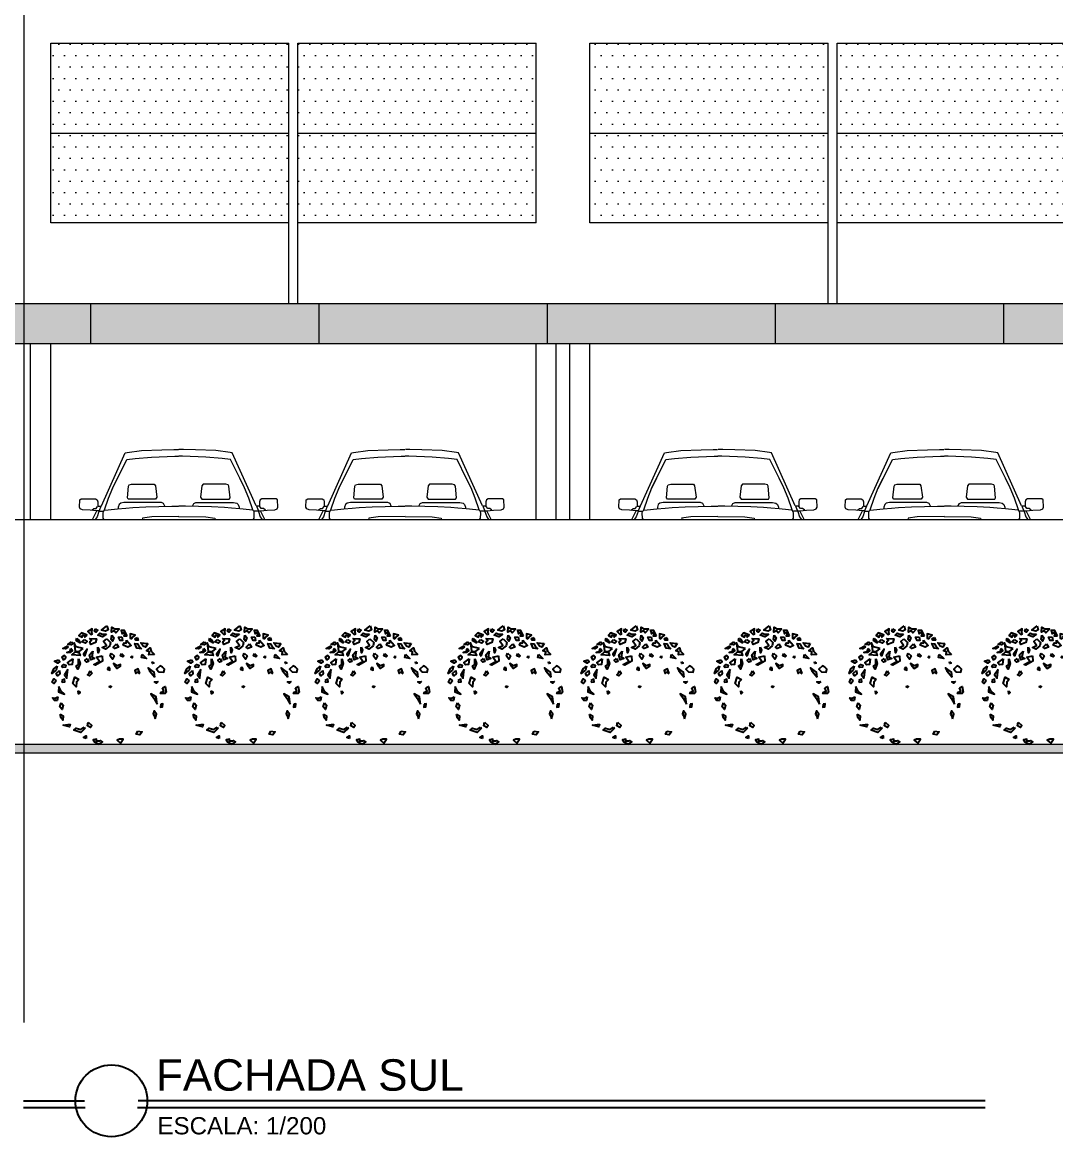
# Model space of a CAD drawing. Header units: millimetres. Extents: x 485872 to 486142, y -52344 to -52207.
# Drawn here: x 485881.75 to 485893.24, y -52343.65 to -52331.24 of the extents above; entities that cross this region are included whole.
import ezdxf

# ---------------------------------------------------------------- set-up
doc = ezdxf.new("R2010")
doc.units = ezdxf.units.MM
doc.header["$LTSCALE"] = 15
doc.linetypes.add('DASHDOTX2', pattern=[50.8, 25.4, -12.7, 0, -12.7])
doc.styles.add('ATTR', font='romans.shx', dxfattribs={"width": 0.8, "height": 0.7})
doc.styles.add('SANSSERIF', font='sas_____.pfb')

# ---------------------------------------------------------------- blocks, each defined once
blk = doc.blocks.new('A$C1FC02FEC')
at = {"color": 72}
for points in [[(0.2429, 0.6751), (0.2587, 0.71), (0.2806, 0.7089), (0.2748, 0.6879), (0.2638, 0.6959), (0.2587, 0.6832), (0.2629, 0.676)], [(0.2908, 0.7186), (0.314, 0.6943), (0.3245, 0.7078), (0.3414, 0.6997), (0.3393, 0.7294), (0.3203, 0.7186)], [(0.3695, 0.7393), (0.3625, 0.7132), (0.3772, 0.7051), (0.4025, 0.7105)], [(0.4404, 0.7186), (0.4257, 0.7105), (0.4362, 0.6997), (0.4468, 0.7051)], [(0.4594, 0.6889), (0.4636, 0.697), (0.4615, 0.7186), (0.4889, 0.7024), (0.4699, 0.6835)], [(0.1141, 0.629), (0.1276, 0.6056), (0.1438, 0.6103), (0.1578, 0.632)], [(0.1542, 0.594), (0.182, 0.5989), (0.1952, 0.6274), (0.1787, 0.6261), (0.1706, 0.6104)], [(0.1789, 0.6646), (0.1742, 0.6484), (0.1893, 0.6482), (0.193, 0.6595)], [(0.2134, 0.657), (0.2106, 0.6657), (0.1938, 0.6795), (0.2247, 0.6874), (0.2246, 0.6606)], [(0.2478, 0.6494), (0.2184, 0.6162), (0.2382, 0.6053), (0.2686, 0.6167), (0.2616, 0.6326), (0.2484, 0.6309)], [(0.2754, 0.6694), (0.2716, 0.6464), (0.2867, 0.6462), (0.2973, 0.6684)], [(0.3098, 0.6268), (0.2971, 0.6052), (0.3203, 0.5971), (0.3309, 0.6052)], [(0.3393, 0.6808), (0.3266, 0.6646), (0.3351, 0.643), (0.3435, 0.6538)], [(0.3709, 0.6565), (0.3477, 0.6349), (0.3519, 0.6133), (0.3772, 0.5917), (0.3983, 0.6025), (0.373, 0.616), (0.3899, 0.6403)], [(0.373, 0.6862), (0.3962, 0.67), (0.4257, 0.6808), (0.413, 0.6916), (0.3962, 0.6862)], [(0.4784, 0.6592), (0.4341, 0.6565), (0.4404, 0.6349), (0.4699, 0.6214), (0.4763, 0.6376), (0.4657, 0.6457)], [(0.4931, 0.6808), (0.5289, 0.6943), (0.5437, 0.6781), (0.5247, 0.6673), (0.5226, 0.6808), (0.51, 0.6754), (0.5079, 0.6673)], [(0.5121, 0.6538), (0.4931, 0.6403), (0.5037, 0.6295), (0.5268, 0.6376)], [(0.5184, 0.5971), (0.5605, 0.6079), (0.5732, 0.6322), (0.5669, 0.5808), (0.5416, 0.5781)], [(0.5563, 0.6619), (0.5458, 0.6511), (0.5374, 0.6322), (0.5605, 0.6457)], [(0.5901, 0.6376), (0.5837, 0.6268), (0.5922, 0.6187), (0.6132, 0.6214)], [(0.0731, 0.5588), (0.1067, 0.558), (0.1046, 0.575), (0.1223, 0.5812), (0.0998, 0.6007), (0.094, 0.5796)], [(0.1496, 0.5619), (0.1222, 0.5349), (0.1538, 0.5403)], [(0.2782, 0.5646), (0.2634, 0.5511), (0.2697, 0.5457), (0.2845, 0.5511)], [(0.3435, 0.5673), (0.3245, 0.5511), (0.3351, 0.5295), (0.3498, 0.5484)], [(0.4257, 0.6052), (0.4173, 0.5862), (0.4236, 0.57), (0.4257, 0.5862)], [(0.4573, 0.5808), (0.4636, 0.5457), (0.4468, 0.5349), (0.4699, 0.5268), (0.4784, 0.5565)], [(0.5079, 0.5484), (0.4931, 0.5917), (0.5163, 0.5619)], [(0.5437, 0.5727), (0.5374, 0.5538), (0.5879, 0.5565), (0.5669, 0.5754)], [(0.5943, 0.5998), (0.5837, 0.5835), (0.5985, 0.5727), (0.6196, 0.5727), (0.5985, 0.5808)], [(0.6153, 0.6133), (0.6132, 0.6052), (0.628, 0.5944), (0.6448, 0.5971)], [(0.0232, 0.4809), (0.0379, 0.489), (0.059, 0.4674), (0.0443, 0.4512), (0.0148, 0.4485), (0.0105, 0.4674)], [(0.0864, 0.5133), (0.0759, 0.5052), (0.0843, 0.5025)], [(0.2128, 0.5511), (0.2128, 0.5376), (0.2192, 0.543)], [(0.3203, 0.489), (0.3056, 0.4728), (0.2845, 0.4863), (0.2845, 0.4971), (0.3056, 0.489), (0.3287, 0.5025)], [(0.3983, 0.5511), (0.3962, 0.5187), (0.4404, 0.4917), (0.451, 0.4971), (0.4151, 0.516), (0.4341, 0.543)], [(0.4931, 0.5349), (0.4847, 0.516), (0.4973, 0.5106), (0.5079, 0.5214)], [(0.5458, 0.5322), (0.5374, 0.5025), (0.55, 0.4674), (0.5605, 0.4863), (0.5458, 0.4971)], [(0.5816, 0.5322), (0.5858, 0.4971), (0.6048, 0.4944), (0.6153, 0.5079)], [(0.6406, 0.5241), (0.628, 0.5349), (0.6259, 0.5457), (0.6343, 0.5538), (0.6512, 0.543)], [(0.6512, 0.489), (0.6385, 0.4971), (0.6259, 0.4917), (0.628, 0.4809), (0.6448, 0.4782)], [(0.6722, 0.5268), (0.6638, 0.516), (0.6765, 0.5052), (0.6975, 0.5187)], [(0.0695, 0.4187), (0.0738, 0.4485), (0.1117, 0.4755), (0.1033, 0.4566)], [(0.1644, 0.4404), (0.1749, 0.4701), (0.196, 0.4593), (0.1897, 0.4404), (0.1791, 0.4485)], [(0.3519, 0.4755), (0.3604, 0.4782), (0.3667, 0.4674), (0.3519, 0.462)], [(0.4741, 0.4566), (0.4636, 0.4404), (0.4784, 0.4269), (0.491, 0.4323), (0.4805, 0.4431)], [(0.5437, 0.4025), (0.5584, 0.3863), (0.5605, 0.3566), (0.5816, 0.3782), (0.569, 0.4187)], [(0.6132, 0.4647), (0.6343, 0.4323), (0.6196, 0.4106), (0.6174, 0.4323)], [(0.6659, 0.4593), (0.6638, 0.4377), (0.6786, 0.4269), (0.687, 0.4404)], [(0.6807, 0.4863), (0.687, 0.462), (0.7123, 0.4404), (0.7017, 0.4701)], [(0.0232, 0.3512), (0.0063, 0.3593), (0, 0.3242), (0.0063, 0.3161), (0.0358, 0.3161), (0.0316, 0.3242), (0.0148, 0.3296)], [(0.0485, 0.3917), (0.059, 0.3809), (0.0716, 0.389)], [(0.3519, 0.3647), (0.3414, 0.3593), (0.3477, 0.3539), (0.3561, 0.3566)], [(0.6512, 0.3971), (0.6491, 0.3863), (0.6322, 0.389), (0.6343, 0.4052)], [(0.6701, 0.3593), (0.6722, 0.3269), (0.6343, 0.3107), (0.6575, 0.3323)], [(0.687, 0.3944), (0.6996, 0.3782), (0.7102, 0.3863), (0.7017, 0.4079)], [(0.0548, 0.2485), (0.0611, 0.2945), (0.0948, 0.3134), (0.0759, 0.2864)], [(0.5479, 0.3323), (0.5374, 0.3215), (0.5458, 0.3134)], [(0.6765, 0.2945), (0.6807, 0.2729), (0.6975, 0.2729), (0.7081, 0.2891), (0.6933, 0.2864)], [(0.0337, 0.2485), (0.0358, 0.2296), (0.0232, 0.2323), (0.0211, 0.2512)], [(0.6554, 0.2567), (0.6427, 0.2431), (0.6491, 0.2161), (0.6638, 0.2323)], [(0.0674, 0.1567), (0.059, 0.1864), (0.0738, 0.208), (0.0801, 0.1891), (0.0738, 0.1783)], [(0.6617, 0.1864), (0.6427, 0.1756), (0.6448, 0.1486), (0.6554, 0.1648)], [(0.177, 0.081), (0.1496, 0.0756), (0.1644, 0.0567), (0.1876, 0.0621)], [(0.4868, 0.1378), (0.4636, 0.1162), (0.472, 0.1027), (0.491, 0.1135)], [(0.5121, 0.1054), (0.5079, 0.0973), (0.5332, 0.0729), (0.5753, 0.0865), (0.5605, 0.1), (0.5332, 0.0919)], [(0.5985, 0.1243), (0.6027, 0.1081), (0.6427, 0.1189)], [(0.2845, 0.0054), (0.2676, 0.0297), (0.2908, 0.0297), (0.3056, 0.0243)], [(0.4173, 0), (0.3962, 0.0135), (0.4088, 0.0216), (0.413, 0.0189), (0.4341, 0.0189), (0.4341, 0.0297), (0.4552, 0.027), (0.4468, 0.0135)], [(0.4994, 0.0351), (0.5163, 0.0405), (0.4994, 0.0513)]]:
    blk.add_lwpolyline(points, close=True, dxfattribs=at)
at = {"color": 72, "style": 'ATTR', "width": 0.8, "flags": 9}
blk.add_attdef('ESTCODE', (0.3561, 0.3566), '', height=0.00445, dxfattribs=at)
blk = doc.blocks.new('Carffs')
at = {"linetype": 'ByBlock', "lineweight": 9}
for p, q in [((296931, -78621), (297118, -78595)), ((297118, -78595), (297384, -78588)), ((297384, -78588), (297541, -78585)), ((297541, -78585), (297599, -78585)), ((297666, -78585), (297607, -78585)), ((297823, -78588), (297666, -78585)), ((298089, -78595), (297823, -78588)), ((298276, -78621), (298089, -78595)), ((296594, -79319), (296905, -78627)), ((296738, -79092), (296925, -78714)), ((296905, -78627), (296931, -78621)), ((296925, -78714), (297036, -78700)), ((297036, -78700), (297249, -78682)), ((297249, -78682), (297553, -78672)), ((297553, -78672), (297602, -78672)), ((297654, -78672), (297604, -78672)), ((297958, -78682), (297654, -78672)), ((298171, -78700), (297958, -78682)), ((298282, -78714), (298171, -78700)), ((298302, -78627), (298276, -78621)), ((298402, -78956), (298282, -78714)), ((298613, -79319), (298302, -78627)), ((296742, -79082), (296805, -78956)), ((296956, -79043), (296989, -79035)), ((296989, -79035), (297249, -79035)), ((297249, -79035), (297284, -79038)), ((297957, -79035), (297923, -79038)), ((298218, -79035), (297957, -79035)), ((298251, -79043), (298218, -79035)), ((298465, -79082), (298402, -78956)), ((296688, -79217), (296742, -79082)), ((296933, -79216), (296947, -79062)), ((296947, -79062), (296956, -79043)), ((297284, -79038), (297299, -79060)), ((297299, -79060), (297318, -79206)), ((297907, -79060), (297889, -79206)), ((297923, -79038), (297907, -79060)), ((298260, -79062), (298251, -79043)), ((298274, -79216), (298260, -79062)), ((298519, -79217), (298465, -79082)), ((296309, -79337), (296313, -79241)), ((296313, -79241), (296332, -79228)), ((296332, -79228), (296519, -79227)), ((296519, -79227), (296541, -79239)), ((296525, -79355), (296545, -79326)), ((296541, -79239), (296548, -79269)), ((296548, -79269), (296547, -79324)), ((296547, -79324), (296588, -79324)), ((296588, -79324), (296563, -79386)), ((296634, -79372), (296688, -79217)), ((296825, -79303), (296813, -79336)), ((296846, -79283), (296825, -79303)), ((296889, -79274), (296846, -79283)), ((297377, -79274), (296889, -79274)), ((296944, -79230), (296933, -79216)), ((297300, -79230), (296944, -79230)), ((297175, -79331), (297514, -79323)), ((297318, -79206), (297300, -79230)), ((297407, -79288), (297377, -79274)), ((297424, -79323), (297407, -79288)), ((297514, -79323), (297601, -79323)), ((297692, -79323), (297605, -79323)), ((298032, -79331), (297692, -79323)), ((297782, -79323), (297800, -79288)), ((297800, -79288), (297829, -79274)), ((297829, -79274), (298318, -79274)), ((297889, -79206), (297906, -79230)), ((297906, -79230), (298263, -79230)), ((298263, -79230), (298274, -79216)), ((298318, -79274), (298361, -79283)), ((298361, -79283), (298381, -79303)), ((298381, -79303), (298394, -79336)), ((298573, -79372), (298519, -79217)), ((298660, -79324), (298618, -79324)), ((298618, -79324), (298644, -79386)), ((298666, -79239), (298659, -79269)), ((298659, -79269), (298660, -79324)), ((298682, -79355), (298662, -79326)), ((298688, -79227), (298666, -79239)), ((298875, -79228), (298688, -79227)), ((298893, -79241), (298875, -79228)), ((298898, -79337), (298893, -79241)), ((296319, -79359), (296309, -79337)), ((296349, -79370), (296319, -79359)), ((296447, -79377), (296349, -79370)), ((296535, -79383), (296447, -79377)), ((296469, -79376), (296497, -79355)), ((296479, -79499), (296535, -79383)), ((296497, -79355), (296525, -79355)), ((296538, -79463), (296512, -79499)), ((296563, -79386), (296537, -79384)), ((296560, -79393), (296538, -79463)), ((296566, -79387), (296618, -79388)), ((296616, -79414), (296620, -79392)), ((296618, -79479), (296616, -79414)), ((296620, -79392), (296635, -79375)), ((296635, -79375), (296681, -79372)), ((296681, -79372), (296805, -79359)), ((296805, -79359), (296914, -79350)), ((296813, -79336), (296813, -79353)), ((296914, -79350), (297006, -79341)), ((297006, -79341), (297175, -79331)), ((297251, -79463), (297130, -79479)), ((297604, -79460), (297251, -79463)), ((297603, -79460), (297956, -79463)), ((297956, -79463), (298076, -79479)), ((298200, -79341), (298032, -79331)), ((298293, -79350), (298200, -79341)), ((298402, -79359), (298293, -79350)), ((298394, -79336), (298394, -79353)), ((298526, -79372), (298402, -79359)), ((298572, -79375), (298526, -79372)), ((298587, -79392), (298572, -79375)), ((298591, -79414), (298587, -79392)), ((298641, -79387), (298589, -79388)), ((298589, -79479), (298591, -79414)), ((298644, -79386), (298669, -79384)), ((298647, -79393), (298669, -79463)), ((298669, -79463), (298695, -79499)), ((298671, -79383), (298760, -79377)), ((298728, -79499), (298671, -79383)), ((298710, -79355), (298682, -79355)), ((298738, -79376), (298710, -79355)), ((298760, -79377), (298858, -79370)), ((298858, -79370), (298888, -79359)), ((298888, -79359), (298898, -79337)), ((296630, -79502), (296618, -79479)), ((298576, -79502), (298589, -79479))]:
    blk.add_line(p, q, dxfattribs=at)
at = {"linetype": 'Continuous', "lineweight": 13}
for points in [[(297131, -79479), (297127, -79499)], [(298076, -79479), (298080, -79499)]]:
    blk.add_lwpolyline(points, dxfattribs=at)
blk = doc.blocks.new('01')
at = {"color": 1, "lineweight": -3}
for p, q in [((759112, -50321), (759788, -50321)), ((769811, -50321), (760388, -50321)), ((759796, -50401), (759112, -50401)), ((769811, -50401), (760379, -50401))]:
    blk.add_line(p, q, dxfattribs=at)
blk.add_circle((760088, -50321), 400, dxfattribs=at)

msp = doc.modelspace()

# ---------------------------------------------------------------- hatches: boundary and pattern name
at = {"linetype": 'Continuous', "lineweight": 13}
h = msp.add_hatch(dxfattribs=at)
h.set_pattern_fill('DOTS', color=153, scale=0.08)
h.set_pattern_definition([(0, (485475.87971, -52287.03726), (0.0635, 0.127), [0, -0.127])])
h.paths.add_polyline_path([(485890.712, -52333.477), (485890.712, -52331.477), (485888.062, -52331.477), (485888.062, -52333.477)])
h.paths.add_polyline_path([(485890.812, -52331.477), (485890.812, -52333.477), (485893.462, -52333.477), (485893.462, -52331.477)])
h.paths.add_polyline_path([(485884.712, -52333.477), (485884.712, -52331.477), (485882.062, -52331.477), (485882.062, -52333.477)])
h.paths.add_polyline_path([(485884.812, -52331.477), (485884.812, -52333.477), (485887.462, -52333.477), (485887.462, -52331.477)])
h = msp.add_hatch(dxfattribs=at)
h.set_pattern_fill('ANSI31', color=4, scale=0.8, angle=45)
h.set_pattern_definition([(90, (485600.5666, -52257.2366), (-2.54, 2e-16), [])])
h.paths.add_polyline_path([(485913.062, -52334.377), (485881.462, -52334.377), (485880.262, -52334.817), (485915.562, -52334.817)])
h = msp.add_hatch(dxfattribs=at)
h.set_pattern_fill('GLASS', color=4, scale=0.5, pattern_type=2)
h.set_pattern_definition([(60, (485600.56656, -52257.21164), (-0.374989, 0.2165), [0.14, -0.36]), (60, (485600.62656, -52257.18664), (-0.374989, 0.2165), [0.06, -0.44]), (60, (485600.56656, -52257.18664), (-0.374989, 0.2165), [0.1, -0.4]), (60, (485600.59656, -52257.21164), (-0.374989, 0.2165), [0.125, -0.375]), (60, (485600.56656, -52257.23664), (-0.374989, 0.2165), [0.2, -0.3]), (60, (485600.56656, -52257.16164), (-0.374989, 0.2165), [0.05, -0.45])])
h.paths.add_polyline_path([(485880.262, -52334.817), (485915.562, -52334.817), (485913.062, -52334.377), (485881.462, -52334.377)])
h = msp.add_hatch(color=256, dxfattribs=at)
h.dxf.hatch_style = 1
h.paths.add_polyline_path([(485872.289, -52339.277), (485922.234, -52339.277), (485922.234, -52339.377), (485872.289, -52339.377)])

# ---------------------------------------------------------------- linework, layer by layer
at = {"color": 6, "linetype": 'DASHDOTX2', "lineweight": 13}
msp.add_line((485881.762, -52330.877), (485881.762, -52342.377), dxfattribs=at)
at = {"linetype": 'Continuous', "lineweight": 13}
for p, q in [((485882.062, -52333.477), (485882.062, -52331.477)), ((485882.062, -52331.477), (485884.712, -52331.477)), ((485884.812, -52331.477), (485887.462, -52331.477)), ((485887.462, -52333.477), (485887.462, -52331.477)), ((485888.062, -52333.477), (485888.062, -52331.477)), ((485888.062, -52331.477), (485890.712, -52331.477)), ((485890.812, -52331.477), (485893.462, -52331.477)), ((485882.062, -52336.777), (485882.062, -52334.817)), ((485887.462, -52336.777), (485887.462, -52334.817)), ((485888.062, -52336.777), (485888.062, -52334.817)), ((485881.462, -52336.777), (485894.062, -52336.777))]:
    msp.add_line(p, q, dxfattribs=at)
for points in [[(485884.712, -52334.377), (485884.712, -52331.477)], [(485884.812, -52334.377), (485884.812, -52331.477)], [(485890.712, -52334.377), (485890.712, -52331.477)], [(485890.812, -52334.377), (485890.812, -52331.477)], [(485884.712, -52333.477), (485882.062, -52333.477)], [(485887.462, -52333.477), (485884.812, -52333.477)], [(485890.712, -52333.477), (485888.062, -52333.477)], [(485893.462, -52333.477), (485890.812, -52333.477)], [(485881.837, -52336.777), (485881.837, -52334.817)], [(485887.687, -52336.777), (485887.687, -52334.817)], [(485887.837, -52336.777), (485887.837, -52334.817)]]:
    msp.add_lwpolyline(points, dxfattribs=at)
at = {"color": 4, "linetype": 'Continuous', "lineweight": 5}
for points in [[(485882.062, -52332.477), (485884.712, -52332.477)], [(485884.812, -52332.477), (485887.462, -52332.477)], [(485888.062, -52332.477), (485890.712, -52332.477)], [(485890.812, -52332.477), (485893.462, -52332.477)]]:
    msp.add_lwpolyline(points, dxfattribs=at)
at = {"color": 4, "linetype": 'Continuous', "lineweight": 13}
msp.add_lwpolyline([(485880.262, -52334.817), (485915.562, -52334.817), (485913.062, -52334.377), (485881.462, -52334.377)], close=True, dxfattribs=at)
at = {"linetype": 'Continuous', "lineweight": 13}
msp.add_lwpolyline([(485872.289, -52339.277), (485922.234, -52339.277), (485922.234, -52339.377), (485872.289, -52339.377)], close=True, dxfattribs=at)

# ---------------------------------------------------------------- block references
for name, p, xscale, yscale, zscale in [('Carffs', (485629.892, -52269.036), 0.0008521210105234464, 0.0008521210105234464, 0.0008521210105234464), ('Carffs', (485632.411, -52269.036), 0.0008521210105234464, 0.0008521210105234464, 0.0008521210105234464), ('Carffs', (485635.892, -52269.036), 0.0008521210105234464, 0.0008521210105234464, 0.0008521210105234464), ('Carffs', (485638.411, -52269.036), 0.0008521210105234464, 0.0008521210105234464, 0.0008521210105234464), ('01', (485122.649, -52292.926), 0.001, 0.001, 0.001)]:
    msp.add_blockref(name, p, dxfattribs=dict(at, xscale=xscale, yscale=yscale, zscale=zscale))
at = {"color": 4, "xscale": -1.782512285651406, "yscale": 1.782512285578938, "zscale": 1.782512285575677}
for p in [(485883.346, -52339.277), (485884.826, -52339.277), (485886.276, -52339.277), (485887.756, -52339.277), (485889.236, -52339.277), (485890.716, -52339.277), (485892.216, -52339.277), (485893.696, -52339.277)]:
    msp.add_blockref('A$C1FC02FEC', p, dxfattribs=at)

# ---------------------------------------------------------------- texts
at = {"color": 3, "lineweight": -3, "style": 'SANSSERIF'}
for s, height, p in [('FACHADA SUL', 0.35, (485883.234, -52343.135)), ('ESCALA: 1/200', 0.192, (485883.25, -52343.621))]:
    msp.add_text(s, height=height, dxfattribs=at).set_placement(p)

doc.saveas('drawing.dxf')
